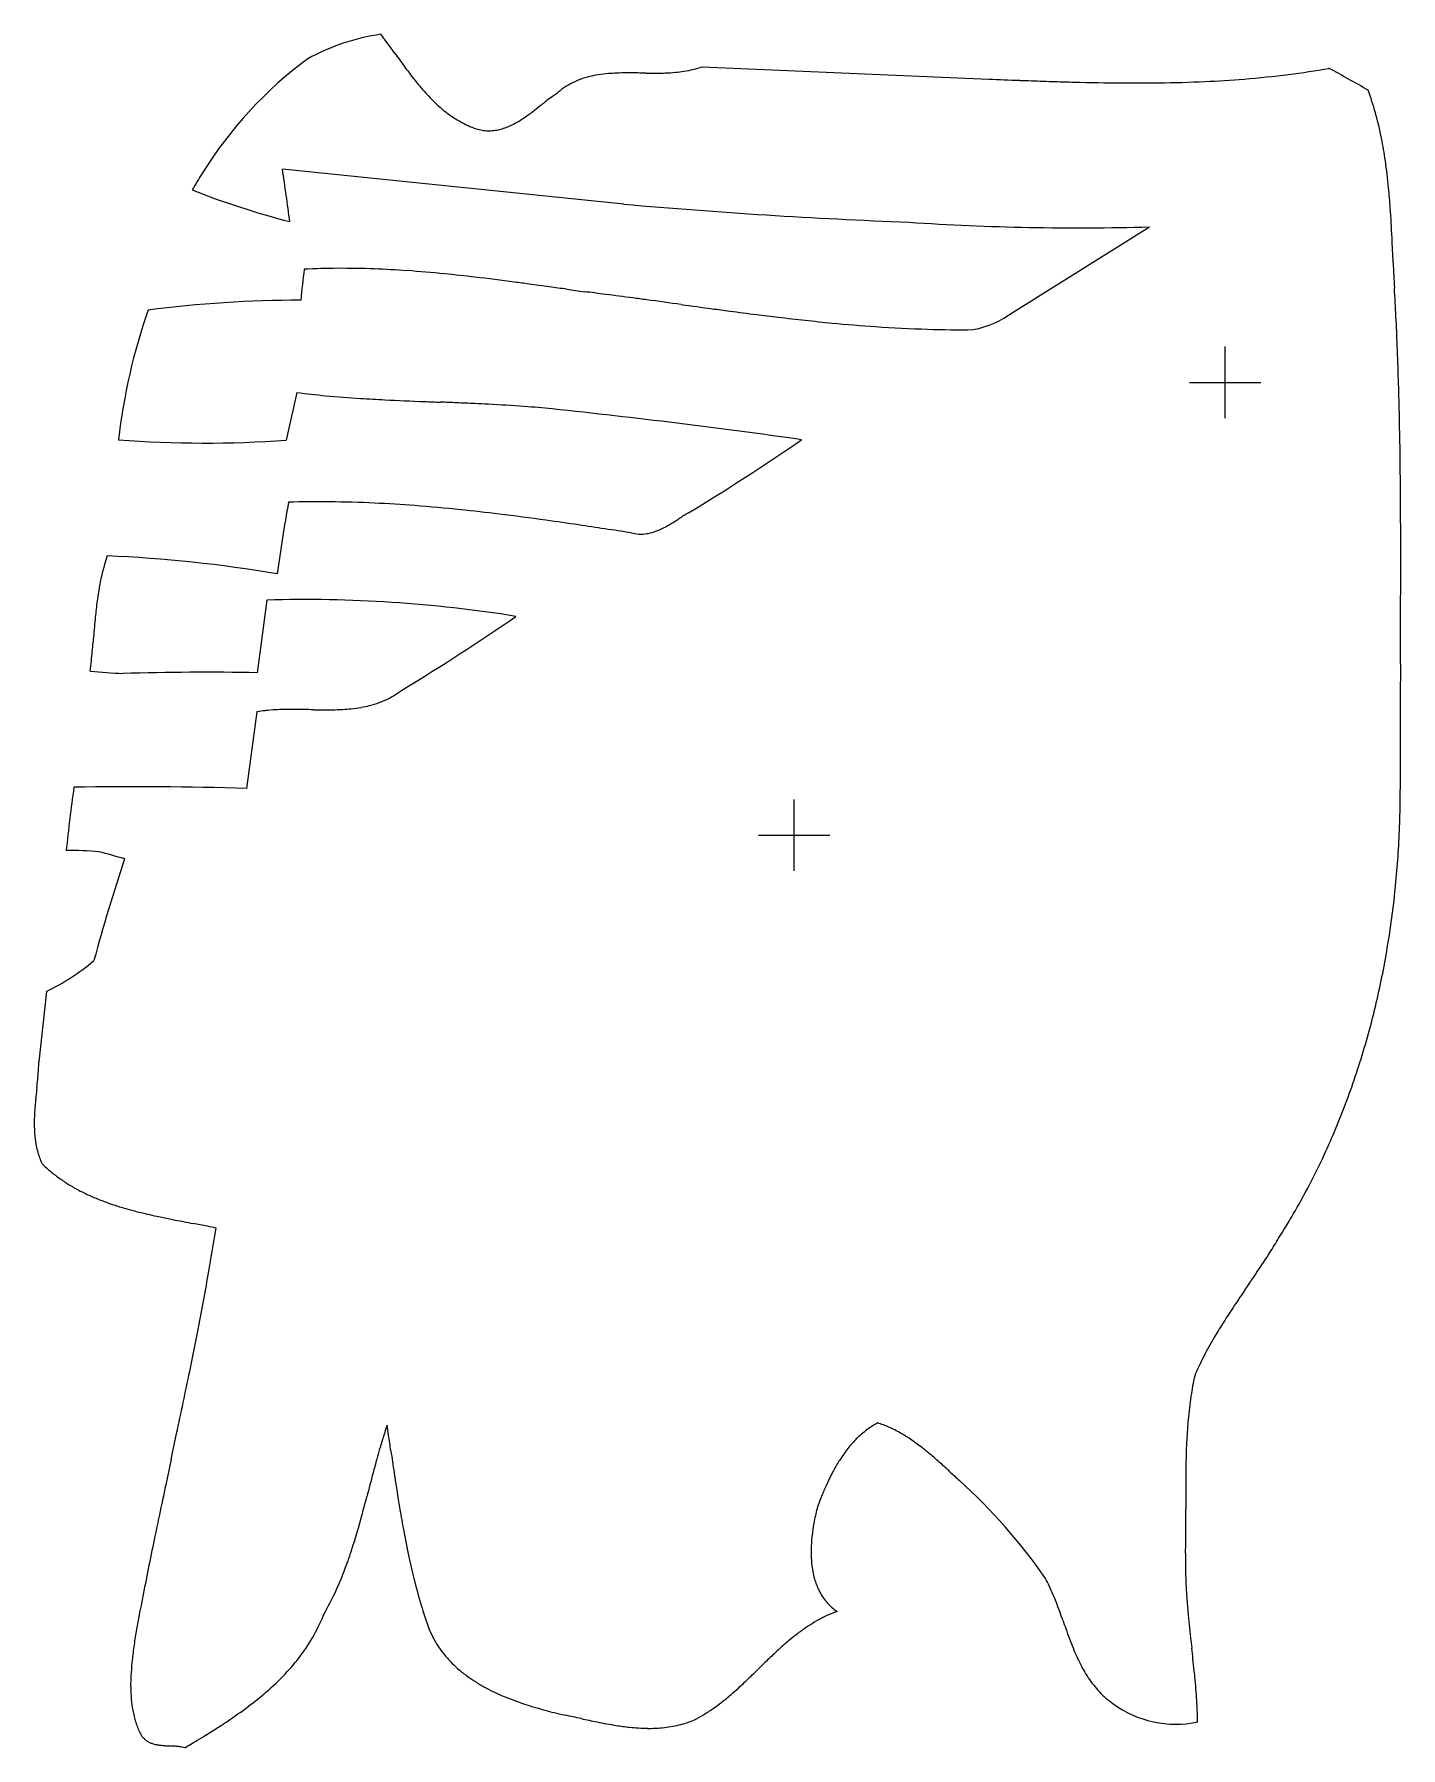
# Model space of a CAD drawing. Header units: millimetres. Extents: x 2489 to 3064, y -1154 to -434.
import ezdxf

# ---------------------------------------------------------------- set-up
doc = ezdxf.new("R2010")
doc.units = ezdxf.units.MM
doc.layers.add('ALL', color=4, linetype='Continuous', lineweight=25, true_color=0x00ffff)

msp = doc.modelspace()

# ---------------------------------------------------------------- linework, layer by layer
at = {"layer": 'ALL'}
for p, q in [((2770.17, -447.33), (2890.63, -452.55)), ((2737.25, -505.12), (2593.71, -490.36)), ((2900.83, -550.45), (2958.11, -514.62)), ((2990, -595), (2990, -565)), ((2975, -580), (3005, -580)), ((2587.15, -671.54), (2583.07, -702.09)), ((2582.97, -718.52), (2578.58, -750.74)), ((2808.77, -785.33), (2808.77, -755.33)), ((2793.77, -770.33), (2823.77, -770.33)), ((2494.5, -836), (2491.36, -865.64))]:
    msp.add_line(p, q, dxfattribs=at)
for centre, radius, start, end in [((2648.56, -524.72), 92.04, 98.41366, 118.72213), ((2490.8, -543.81), 181.53, 36.44537, 37.35154), ((2331.19, -661.68), 379.94, 35.81902, 36.44537), ((1922, -957.01), 884.57, 35.5915, 35.81902), ((2705.93, -581.92), 171.29, 126.37978, 148.41356), ((3242.62, -11.83), 739.44, 215.5915, 215.86367), ((2940.04, -230.57), 366.07, 215.86367, 216.50227), ((2799.07, -334.89), 190.7, 216.50227, 217.38705), ((2772.49, -355.2), 157.25, 217.38705, 218.77716), ((2736.67, -383.98), 111.29, 218.77716, 220.42956), ((2729.86, -482.48), 31.76, 110.17171, 117.04361), ((2731.84, -487.88), 37.51, 103.84966, 110.17171), ((2733.03, -492.72), 42.5, 98.94724, 103.84966), ((2735.72, -509.8), 59.79, 94.81442, 98.94724), ((2736.83, -522.97), 73, 92.15479, 94.81442), ((2739.06, -582.19), 132.26, 90.17899, 92.15479), ((2738.9, -532.1), 82.18, 89.47374, 90.17899), ((2704.13, -4317.54), 3867.78, 89.37095, 89.47374), ((2749.39, -195.78), 254.23, 269.37095, 270.46243), ((2750.59, -345.34), 104.67, 270.46243, 272.1635), ((2751.37, -365.86), 84.14, 272.1635, 275.14437), ((2753.89, -393.82), 56.06, 275.14437, 278.79643), ((2755.08, -401.51), 48.28, 278.79643, 283.79042), ((2757.48, -411.3), 38.2, 283.79042, 289.405), ((3619.12, 18744.59), 19210.96, 267.826783, 267.865709), ((3002.74, 2205.44), 2660.33, 267.86571, 267.97031), ((2995.11, 1990), 2444.76, 267.97031, 268.20573), ((2965.48, 1044.04), 1498.33, 268.20573, 268.50644), ((2954.12, 158.11), 612.26, 270.75967, 272.55276), ((2960.78, 8.72), 462.72, 272.55276, 274.61537), ((2964.71, -39.94), 413.9, 274.61537, 277.21225), ((2973.71, -111.07), 342.2, 277.21225, 280.06833), ((2784.24, -916.94), 531.09, 59.96518, 62.00443), ((2719.88, -398.29), 89.23, 220.42956, 225.41411), ((2773.43, -551.47), 113.06, 125.86093, 127.34313), ((2740.09, -505.34), 56.15, 123.77584, 125.86093), ((2729.93, -482.36), 31.69, 124.39399, 131.63354), ((2729.39, -481.58), 30.74, 117.04361, 124.39399), ((2956.46, 698.32), 1152.49, 268.50644, 269.50104), ((2952.69, 265.54), 719.7, 269.50104, 270.75967), ((2937.94, -498.88), 119.63, 15.63451, 20.40545), ((2698.3, -420.18), 58.5, 225.41411, 231.57139), ((2693.36, -426.41), 50.55, 231.57139, 239.87365), ((2654.98, -409.04), 72.06, 303.51293, 305.68292), ((2644.71, -394.74), 89.67, 305.68292, 306.94467), ((2576.72, -304.34), 202.78, 306.94467, 307.78369), ((40100.76, -48708.47), 61042.74, 127.7790743, 127.7836917), ((2910.5, -506.56), 148.12, 11.34714, 15.63451), ((2689.36, -433.29), 42.59, 239.87365, 248.9196), ((2681.02, -454.53), 19.77, 249.33709, 256.69198), ((2680.55, -456.51), 17.74, 256.69198, 264.45803), ((2680.53, -456.73), 17.51, 264.45803, 272.40185), ((2680.48, -455.46), 18.78, 272.40185, 280.07255), ((2680.21, -453.96), 20.31, 280.07255, 286.65428), ((2678.75, -449.06), 25.42, 286.65428, 292.5367), ((2677.32, -445.62), 29.15, 292.5367, 297.01416), ((2672.42, -436.01), 39.94, 297.01416, 300.83891), ((2668.56, -429.55), 47.46, 300.83891, 303.51293), ((2889.38, -510.79), 169.66, 8.12435, 11.34714), ((2813.39, -521.64), 246.42, 5.45032, 8.12435), ((2651.05, -552.89), 109.41, 146.30821, 150.56632), ((1017.9, -726.06), 1593.33, 7.70473, 8.50686), ((2685.36, -169.32), 354.36, 248.54823, 255.53631), ((2757.03, -527.02), 303.04, 3.85732, 5.45032), ((2955.48, 2000.2), 2514.81, 265.02165, 267.75797), ((2381.33, -552.35), 679.6, 2.79358, 3.85732), ((2927.73, 533.9), 1048.96, 266.13904, 271.65974), ((896.63, -624.8), 2166.06, 2.51528, 2.79358), ((4132.2, -708.51), 1539.46, 173.43295, 173.91908), ((2618.21, -834.7), 302.64, 90.25241, 92.91084), ((2618.51, -902.63), 370.56, 87.84999, 90.25241), ((2616.76, -949.35), 417.32, 85.97433, 87.84999), ((3826.24, -496.11), 766.38, 182.51528, 183.30187), ((2606.28, -1098.18), 566.53, 84.3645, 85.97433), ((2595.57, -1206.78), 675.64, 83.28343, 84.3645), ((2536.88, -1705.08), 1177.39, 82.4645, 83.28343), ((2478.09, -2149.49), 1625.67, 82.25065, 82.4645), ((2243.45, -3873.75), 3365.82, 82.10203, 82.25065), ((1557.6, -8817.69), 8357.11, 82.05137, 82.102025), ((2602.86, -1066.42), 520.98, 90.16059, 97.23754), ((3441.93, 4677.81), 5269.3, 262.05137, 262.13171), ((2543.81, -1985.4), 1454.3, 82.66181, 83.01823), ((2428.7, -2879.22), 2355.5, 82.38176, 82.66181), ((2388.1, -3182.78), 2661.76, 82.25391, 82.38176), ((572.68, -16529.09), 16130.98, 82.201981, 82.253913), ((3783.32, 6915.21), 7532.15, 262.201981, 262.30172), ((1767.96, -615.41), 1295.36, 2.24036, 3.32646), ((2781.66, -634.04), 258.61, 160.93894, 173.36448), ((3099.93, 1859.59), 2430.55, 262.30172, 262.4773), ((3041.71, 1418.7), 1985.83, 262.4773, 262.80477), ((2956.74, 745.64), 1307.43, 262.80477, 263.20837), ((2924.08, 471.42), 1031.27, 263.20837, 264.47389), ((2876.05, -517.04), 41.6, 281.21049, 306.56525), ((2889.16, 110.53), 668.69, 264.47389, 266.04551), ((2882.71, 17.22), 575.16, 266.04551, 268.22368), ((2878.71, -111.93), 445.95, 268.22368, 270.69742), ((1357.94, -631.45), 1705.7, 1.29388, 2.24036), ((3162.04, -722.46), 578.94, 166.19109, 168.22518), ((2644.83, -229.93), 357.2, 262.76224, 264.70465), ((2660.87, -56.93), 530.94, 264.70465, 266.29785), ((2668.7, 64.03), 652.15, 266.29785, 267.18775), ((2724.12, 1192.33), 1781.81, 267.18775, 267.72613), ((2959.71, 7125.56), 7719.72, 267.726129, 267.775988), ((2540.97, -3656.72), 3070.7, 87.65064, 87.77599), ((2596.45, -2304.58), 1717.41, 87.39384, 87.65064), ((2631.14, -1542.32), 954.36, 87.04936, 87.39384), ((2643.56, -1301.41), 713.14, 85.83392, 87.04936), ((2664.15, -1018.73), 429.71, 84.26812, 85.83392), ((2394.35, -3555.79), 2981.07, 81.94698, 83.97847), ((1062.8, -638.12), 2000.91, 0.62786, 1.29388), ((2561.18, -119.47), 486.05, 265.70515, 274.02292), ((2276.29, 172.9), 943.77, 301.14496, 304.58189), ((-149.53, -651.4), 3213.31, 0.1023, 0.62786), ((3289.14, -755.14), 704.03, 169.7933, 172.27452), ((2608.89, -1065.55), 435.34, 89.38529, 91.66373), ((2608, -1148.63), 518.43, 87.29743, 89.38529), ((2605.4, -1203.63), 573.49, 85.60089, 87.29743), ((2593.01, -1364.74), 735.07, 84.1024, 85.60089), ((2581.38, -1477.33), 848.27, 82.99919, 84.1024), ((2531.67, -1882.13), 1256.11, 82.09261, 82.99919), ((2492.27, -2165.82), 1542.52, 81.57716, 82.09261), ((2133.05, -4591.74), 3994.9, 81.25686, 81.57716), ((2737.49, -608.72), 36.36, 295.39405, 299.46259), ((2712.2, -563.95), 87.78, 299.46259, 302.08093), ((2649.25, -463.52), 206.32, 302.08093, 302.53871), ((2992.01, -1000.74), 430.94, 122.31954, 122.53871), ((2840.63, -761.46), 147.79, 121.55009, 122.31954), ((2797.07, -690.52), 64.55, 120.38581, 121.55009), ((2744.31, -628.14), 15.65, 255.13344, 267.09701), ((2744.34, -627.55), 16.24, 267.09701, 278.84007), ((2744.01, -625.42), 18.4, 278.84007, 288.00904), ((2740.94, -615.97), 28.33, 288.00904, 295.39405), ((-629.06, -652.26), 3692.84, 359.85746, 0.1023), ((2593.56, -677.9), 77.64, 161.27047, 165.50548), ((2496.95, -1215.09), 562.59, 80.32486, 87.64875), ((2616.07, -683.72), 100.9, 165.50548, 169.22037), ((-17195.72, -611.05), 20259.56, 359.752932, 359.857461), ((2633.45, -687.03), 118.58, 169.22037, 171.83045), ((2735.3, -700.6), 221.34, 173.88026, 174.82491), ((2706.37, -697.5), 192.25, 171.83045, 173.88026), ((2603.25, -1230.99), 559.68, 80.89164, 91.64795), ((3747.46, -792.27), 1237.65, 174.82491, 175.2244), ((2192.24, 42.66), 877.21, 301.03824, 304.71846), ((1863.83, -634.91), 652.55, 354.53127, 355.2244), ((2313.02, -677.91), 201.3, 353.28329, 354.53127), ((14090.59, -745.96), 11027.05, 179.752932, 179.928989), ((2561.72, -88.06), 615.33, 265.453, 266.73336), ((2560.9, -1834.16), 1132.29, 88.87839, 91.7333), ((2622.34, -680.99), 35.7, 295.71233, 302.08193), ((2622.39, -681.07), 35.61, 302.08193, 308.45961), ((2592.82, -775.84), 58.16, 96.17191, 99.751), ((2595.33, -799.07), 81.53, 93.14907, 96.17191), ((2596.28, -816.33), 98.81, 91.17373, 93.14907), ((2597.83, -892.05), 174.54, 89.68752, 91.17373), ((2596.58, -1120.65), 403.15, 88.56002, 89.68752), ((2611.31, -534.88), 182.81, 268.56002, 271.04667), ((2612.59, -604.92), 112.75, 271.04667, 273.27486), ((2614.81, -643.76), 73.84, 273.27486, 276.02829), ((2615.97, -654.71), 62.84, 276.02829, 279.89254), ((2618.56, -669.57), 47.75, 279.89254, 284.32573), ((2619.74, -674.18), 42.99, 284.32573, 289.80761), ((2621.75, -679.77), 37.06, 289.80761, 295.71233), ((6476.8, -736.52), 3413.25, 179.92899, 180.24543), ((3207.25, -849.14), 708.12, 171.9661, 174.14142), ((2529.88, -2337.43), 1587.44, 88.24188, 90.85918), ((2648.68, -751.56), 414.9, 356.59544, 0.05817), ((2505.47, -905.15), 128.32, 85.05951, 91.17886), ((2439.84, -1075.35), 307.75, 73.47095, 75.57178), ((2668.64, -752.75), 394.9, 353.04609, 356.59544), ((3243.64, -1020.29), 755.38, 161.47713, 164.86091), ((2680.4, -754.19), 383.05, 349.27887, 353.04609), ((2456.16, -755.15), 89.48, 295.37051, 310.67047), ((2704.91, -758.83), 358.11, 345.3826, 349.27887), ((2717.31, -762.06), 345.3, 341.19897, 345.3826), ((2324.39, -856.58), 167.25, 354.3627, 355.03534), ((2357.69, -859.47), 133.82, 355.03534, 356.33076), ((2407.25, -862.65), 84.16, 356.33076, 357.96428), ((3727.31, -1006.86), 1243.69, 173.98121, 174.1605), ((1973.39, -821.93), 519.96, 353.98121, 354.3627), ((2740.08, -769.81), 321.24, 336.86145, 341.19897), ((2593.9, -892.86), 104.54, 175.6293, 176.9312), ((2661.55, -898.03), 172.38, 174.61549, 175.6293), ((2682.19, -899.97), 193.12, 174.1605, 174.61549), ((2568, -891.47), 78.6, 176.9312, 181.40168), ((2535.95, -892.25), 46.54, 181.40168, 187.21213), ((2528.36, -893.21), 38.9, 187.21213, 195.66627), ((2750.22, -774.15), 310.21, 332.21786, 336.86145), ((2520.63, -895.38), 30.86, 195.66627, 205.1593), ((2535.41, -864.72), 61.17, 225.7036, 230.27355), ((2537.57, -862.12), 64.55, 230.27355, 234.72227), ((2539.24, -859.76), 67.44, 234.72227, 238.79814), ((2543.69, -852.42), 76.02, 238.79814, 242.63708), ((2546.36, -847.26), 81.83, 242.63708, 245.94938), ((2766.36, -782.65), 291.97, 327.43135, 332.21786), ((2552.7, -833.04), 97.4, 245.94938, 248.98526), ((2556.32, -823.63), 107.49, 248.98526, 251.47252), ((2565.01, -797.71), 134.82, 251.47252, 253.6933), ((2570.09, -780.33), 152.93, 253.6933, 255.40492), ((2583.87, -727.41), 207.62, 255.40492, 256.87394), ((2592.73, -689.41), 246.63, 256.87394, 257.87713), ((2627.22, -528.84), 410.87, 257.87713, 258.65437), ((2626.74, -531.26), 408.4, 258.65437, 258.98315), ((3358.47, 3227.29), 4237.51, 258.98315, 259.08521), ((2374.69, -1874.32), 958.09, 78.71452, 79.08521), ((2495.66, -1268.13), 339.95, 78.09219, 78.71452), ((1623.4, -788.68), 953.77, 349.94676, 351.14456), ((2843.07, -840.43), 196.36, 327.54876, 329.59051), ((2674.42, -733.19), 396.22, 326.11145, 327.54876), ((1195.14, -712.75), 1388.71, 348.95412, 349.94676), ((2257.39, -453.07), 898.59, 325.57149, 326.11145), ((3617.45, -1385.32), 750.3, 145.57149, 146.21817), ((3297.34, -1171.18), 365.17, 146.21817, 147.76458), ((887.26, -652.65), 1702.4, 348.37259, 348.95412), ((3147.88, -1076.93), 188.47, 147.76458, 149.91716), ((3119.64, -1060.56), 155.83, 149.91716, 153.27903), ((3081.55, -1041.39), 113.19, 153.27903, 157.22384), ((-1433.46, -175.12), 4071.74, 347.99658, 348.37259), ((3105.36, -1025.63), 131.21, 167.6539, 171.47227), ((3145.24, -1031.6), 171.53, 171.47227, 174.81171), ((-7783.84, 1175.09), 10564.07, 347.936911, 347.99658), ((2840.66, -1086.39), 214.08, 161.47784, 162.76797), ((1599.46, -1179.5), 1050.64, 8.58969, 8.82151), ((93.01, -1407.06), 2574.18, 8.44159, 8.58969), ((2864.18, -1053.29), 41.26, 127.00256, 135.12384), ((2860.77, -1048.77), 35.6, 118.25803, 127.00256), ((2829.76, -1061.64), 46.44, 66.03183, 72.24509), ((2825.98, -1070.13), 55.73, 60.36026, 66.03183), ((2822.3, -1076.59), 63.17, 55.97598, 60.36026), ((3175.24, -1034.33), 201.65, 174.81171, 177.15877), ((2968.29, -1124.83), 347.38, 163.87445, 164.6143), ((2914.16, -1109.19), 291.03, 162.76797, 163.87445), ((31466.26, 3249.02), 29142.69, 188.441595, 188.4598), ((2878.39, -1065.22), 59.84, 141.67984, 147.43313), ((2867.6, -1056.7), 46.09, 135.12384, 141.67984), ((2808.15, -1097.55), 88.46, 52.27128, 55.97598), ((2796.56, -1112.54), 107.4, 49.88651, 52.27128), ((3298.05, -1040.42), 324.62, 177.15877, 179.0086), ((16887.68, -4097.4), 14664.53, 167.936911, 167.979896), ((3223.68, -1195.11), 612.26, 164.6143, 165.17158), ((2886.14, -1070.18), 69.04, 147.43313, 151.7599), ((2737.62, -1182.5), 198.88, 48.13406, 49.88651), ((2626.75, -1306.21), 365.01, 47.30577, 48.13406), ((3396.78, -1042.13), 423.36, 179.0086, 179.56515), ((8588.13, -2330.23), 6178.94, 167.979896, 168.099882), ((4123.51, -1433.34), 1543.09, 165.17158, 165.55925), ((3574.81, -899.39), 944.42, 188.4598, 188.56093), ((3696.82, -881.02), 1067.81, 188.56093, 189.25905), ((2922.4, -1088.47), 109.67, 155.47556, 158.13467), ((2907.78, -1081.8), 93.6, 151.7599, 155.47556), ((3361.73, -509.56), 718.91, 227.30577, 227.72631), ((2720.28, -1216.85), 235.94, 34.60431, 48.00341), ((3665.37, -1044.17), 691.96, 179.56515, 180.00048), ((3734.36, -1044.17), 760.95, 180.00048, 180.19454), ((2086.64, -908.81), 560.23, 344.49146, 345.55925), ((2971.35, -1108.11), 162.41, 158.13467, 160.31969), ((8258.9, -1028.81), 5285.51, 180.19454, 180.26817), ((5506.72, -1680.87), 3029.85, 168.09988, 168.27123), ((2322.73, -974.32), 315.22, 342.31785, 344.49146), ((3127.27, -973.87), 490.73, 189.25905, 190.28886), ((2919.07, -1078.16), 103.65, 166.18497, 169.6608), ((1774.56, -1059.16), 1198.9, 359.68693, 0.26817), ((4693.9, -1512.12), 2199.7, 168.27123, 168.92261), ((3039.2, -989.86), 401.23, 190.28886, 191.98858), ((2881.84, -1072.21), 65.93, 173.67602, 179.22347), ((2893.52, -1073.5), 77.68, 169.6608, 173.67602), ((2622.76, -1063.79), 350.68, 358.61222, 359.68693), ((2455.85, -1016.76), 175.5, 339.40464, 342.31785), ((2919.88, -1015.19), 279.25, 191.98858, 194.02599), ((2862.18, -1071.94), 46.26, 179.22347, 185.8473), ((3118.79, -1076.79), 145.53, 178.2277, 181.39077), ((2482.17, -1026.65), 147.39, 335.0682, 339.40464), ((2854.07, -1072.77), 38.11, 185.8473, 195.41589), ((3186.84, -1075.13), 213.59, 181.39077, 184.00156), ((2885.78, -1023.71), 244.1, 194.02599, 196.73302), ((2843.41, -1075.71), 27.05, 195.41589, 206.77833), ((2854.85, -1114.84), 67.67, 25.26847, 28.20286), ((2830.05, -1126.54), 95.09, 22.79315, 25.26847), ((3781.3, -1333.45), 1269.78, 168.92261, 169.77994), ((2514.18, -1041.53), 112.09, 330.09522, 335.0682), ((2838.46, -1037.94), 194.69, 196.73302, 199.76427), ((2841.38, -1076.74), 24.77, 206.77833, 213.67794), ((2839.98, -1077.67), 23.09, 213.67794, 220.82435), ((2839.88, -1077.76), 22.96, 220.82435, 228.05123), ((2811.36, -1134.4), 115.37, 21.19437, 22.79315), ((2722.1, -1169.01), 211.1, 20.01246, 21.19437), ((3235.31, -1071.74), 262.18, 184.00156, 185.47811), ((2545.14, -1071.78), 70.99, 330.66642, 338.8327), ((2849.97, -1156.45), 64.17, 119.63566, 123.63519), ((2847.46, -1152.04), 59.09, 114.90188, 119.63566), ((2844.88, -1146.47), 52.96, 109.90136, 114.90188), ((2840.65, -1076.89), 24.12, 228.05123, 235.10188), ((2566.2, -1225.79), 377.01, 19.43696, 20.01246), ((3898.17, -755.76), 1035.46, 199.43696, 199.6465), ((3667.31, -1030.31), 696.16, 185.47811, 186.38423), ((3139.51, -1189.2), 613.21, 172.40536, 173.03614), ((2538.27, -1067.92), 78.87, 322.91948, 330.66642), ((2695.89, -1087.18), 43.9, 202.20348, 207.98571), ((2695.55, -1087.36), 43.53, 207.98571, 213.79309), ((2894.14, -1213.03), 136.01, 129.85374, 132.04555), ((2866.49, -1179.91), 92.87, 127.20118, 129.85374), ((2859.14, -1170.22), 80.71, 123.63519, 127.20118), ((3228.54, -994.82), 324.43, 199.6465, 200.44993), ((3058.92, -1058.07), 143.4, 200.44993, 201.65841), ((5576.54, -816.69), 2617.3, 186.38423, 186.48147), ((2677.53, -1132.77), 147.8, 173.03614, 174.32101), ((2531.8, -1063.03), 86.98, 316.53538, 322.91948), ((2696.18, -1086.94), 44.28, 213.79309, 219.40786), ((2698.82, -1084.77), 47.7, 219.40786, 224.81768), ((3064.13, -1394.23), 384.49, 133.33663, 134.18941), ((2915.39, -1236.59), 167.75, 132.04555, 133.33663), ((3033.31, -1068.24), 115.84, 201.65841, 203.71493), ((2998.92, -1083.35), 78.28, 203.71493, 206.21666), ((1624.74, -1265.65), 1359.91, 6.29433, 6.48147), ((2653.88, -1130.42), 124.04, 174.32101, 176.91959), ((2512.21, -1044.46), 113.98, 310.95893, 316.53538), ((2700.72, -1082.88), 50.38, 224.81768, 229.67602), ((2705.45, -1077.31), 57.69, 229.67602, 234.21607), ((2269.91, -585.88), 748.74, 314.07052, 314.2882), ((1137.51, 575), 2370.46, 314.2882, 314.34561), ((3403.43, -1743.27), 871.26, 134.18941, 134.34561), ((2989.17, -1088.15), 67.42, 206.21666, 209.63995), ((2976.04, -1095.62), 52.31, 209.63995, 213.52654), ((2250.05, -1196.67), 730.81, 5.89347, 6.29433), ((2581.71, -1162.44), 397.39, 5.34985, 5.89347), ((2607.18, -1127.91), 77.27, 176.91959, 180.21209), ((2594.61, -1127.95), 64.69, 180.21209, 185.01321), ((2499.15, -1029.42), 133.89, 306.95796, 310.95893), ((2708.19, -1073.51), 62.36, 234.21607, 238.10743), ((2714.24, -1063.79), 73.82, 238.10743, 241.68405), ((2718.86, -1055.21), 83.56, 241.68405, 247.17061), ((2695.34, -1030.46), 133.37, 310.69922, 312.44363), ((2623.78, -952.21), 239.41, 312.44363, 313.74562), ((2556.93, -882.37), 336.09, 313.74562, 314.07052), ((2971.97, -1098.32), 47.43, 213.52654, 218.26836), ((2966.96, -1102.27), 41.05, 218.26836, 223.36565), ((2965.74, -1103.42), 39.36, 223.36565, 228.9155), ((2683.6, -1152.9), 295.05, 3.40462, 5.34985), ((2577.49, -1129.45), 47.51, 185.01321, 190.61613), ((2459.23, -976.36), 200.29, 303.68698, 306.95796), ((2733.95, -1019.36), 122.46, 247.17061, 251.70222), ((2740.94, -998.23), 144.71, 251.70222, 253.35135), ((2751.8, -961.92), 182.61, 253.35135, 254.81939), ((2733.69, -1078.57), 71.81, 300.98498, 304.95123), ((2728.52, -1071.16), 80.85, 304.95123, 308.05215), ((2709.97, -1047.47), 110.94, 308.05215, 310.69922), ((2965.09, -1104.16), 38.38, 228.9155, 234.53563), ((2969.24, -1099.42), 44.66, 233.73526, 281.86937), ((2801.85, -1145.86), 176.59, 0.89012, 3.40462), ((2572.24, -1130.44), 42.17, 190.61613, 197.7287), ((2566.31, -1132.33), 35.95, 197.7287, 205.43312), ((2434.72, -939.6), 244.48, 302.5639, 303.68698), ((2758.26, -938.09), 207.31, 254.81939, 255.93892), ((2778.4, -857.7), 290.18, 255.93892, 256.88516), ((2636.49, -1521.37), 388.58, 77.69597, 78.71102), ((2816.76, -694.86), 457.36, 257.69597, 258.55837), ((2767.81, -936.7), 210.62, 258.55837, 260.75963), ((2750.63, -1042.28), 103.65, 260.75963, 263.89768), ((2748.73, -1096.37), 49.41, 275.37651, 283.68297), ((2750.48, -1103.53), 42.03, 283.68297, 292.69038), ((2739.97, -1089.02), 59.63, 296.63222, 300.98498), ((2542.01, -1143.88), 9.04, 205.46335, 214.00583), ((2540.96, -1144.59), 7.77, 214.00583, 223.21956), ((2540.87, -1144.68), 7.64, 223.21956, 232.70227), ((2541.38, -1144.01), 8.49, 232.70227, 241.70013), ((2541.86, -1143.12), 9.5, 241.70013, 248.93187), ((2543.1, -1139.9), 12.95, 248.93187, 255.1227), ((2543.77, -1137.38), 15.55, 255.1227, 259.39907), ((2192.17, -541.58), 710.6, 300.4833, 300.96255), ((2353, -809.64), 397.99, 300.96255, 301.60292), ((2386.59, -864.23), 333.91, 301.60292, 302.5639), ((2748.47, -1062.5), 83.31, 263.89768, 269.0866), ((2748.05, -1089.1), 56.72, 269.0866, 275.37651), ((2545.3, -1129.21), 23.87, 259.39907, 262.85066), ((2546.06, -1123.1), 30.02, 262.85066, 264.90693), ((2548.72, -1093.34), 59.91, 264.90693, 266.36261), ((2552.54, -1033.17), 120.19, 266.36261, 266.98223), ((2537.63, -1316.04), 163.06, 86.52552, 86.98223), ((2543.48, -1219.57), 66.42, 85.18426, 86.52552), ((2546.55, -1183.24), 29.96, 83.18709, 85.18426), ((2547.35, -1176.48), 23.15, 79.57649, 83.18709), ((2548.99, -1167.6), 14.13, 74.95361, 79.57649)]:
    msp.add_arc(centre, radius, start, end, dxfattribs=at)

doc.saveas('drawing.dxf')
